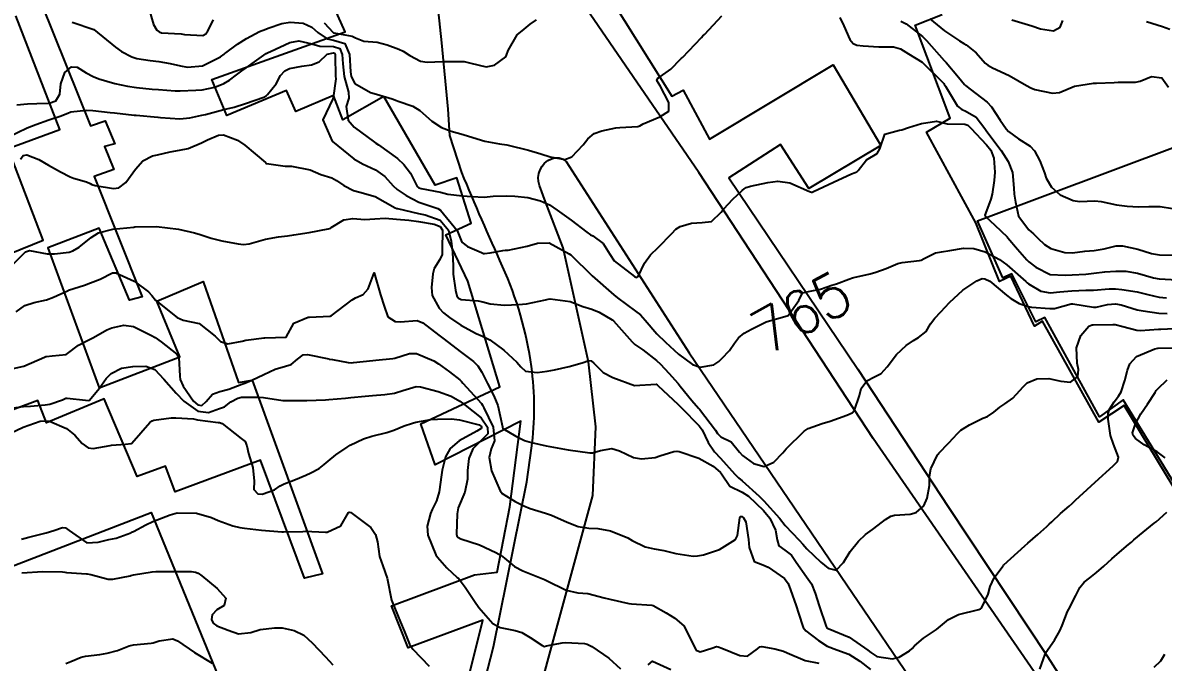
# Model space of a CAD drawing. Header units: metres. Extents: x 318500 to 325275, y 7408834 to 7428799.
# Drawn here: x 321870.8 to 321975.3, y 7422696.3 to 7422754.9 of the extents above; entities that cross this region are included whole.
import ezdxf
from ezdxf.enums import TextEntityAlignment as Align

# ---------------------------------------------------------------- set-up
doc = ezdxf.new("R2010")
doc.units = ezdxf.units.M
doc.header["$MEASUREMENT"] = 0
for name, color, linetype in [('Cotas', 45, 'Continuous'), ('Curvas de Nivel 1m', 11, 'Continuous'), ('Curvas de Nivel 5m', 15, 'Continuous'), ('Divisas', 45, 'Continuous'), ('Edificações', 30, 'Continuous'), ('Vias Primárias', 230, 'Continuous')]:
    doc.layers.add(name, color=color, linetype=linetype)
doc.styles.add('Style-STANDARD', font='STANDARD.shx')

msp = doc.modelspace()

# ---------------------------------------------------------------- linework, layer by layer
at = {"layer": 'Curvas de Nivel 1m', "flags": 128}
for points, elevation in [([(321882.32, 7422756.24), (321882.74, 7422754.77), (321883.05, 7422754.23), (321883.27, 7422754.08), (321883.48, 7422754.01), (321885.27, 7422753.91), (321885.6, 7422753.86), (321887.26, 7422753.75), (321887.53, 7422753.91), (321887.72, 7422754.17), (321888.25, 7422755.2)], 762), ([(321875.28, 7422754.98), (321877.27, 7422754.31), (321879.25, 7422752.67), (321879.8, 7422752.28), (321880.76, 7422751.79), (321881.23, 7422751.65), (321882.44, 7422751.45), (321883.23, 7422751.36), (321884.27, 7422751.18), (321885.23, 7422750.96), (321885.86, 7422750.84), (321887.23, 7422750.97), (321888.89, 7422751.81), (321889.24, 7422752.05), (321889.3, 7422752.09), (321889.38, 7422752.15), (321890.45, 7422752.95), (321891.26, 7422753.48), (321892.48, 7422754.11), (321893.04, 7422754.34), (321893.27, 7422754.42), (321894.52, 7422754.84), (321895.28, 7422754.99), (321896.46, 7422754.88), (321897.28, 7422754.51), (321897.83, 7422754.04), (321898.67, 7422753.44), (321899.26, 7422753.34), (321900.28, 7422753.02), (321900.72, 7422752), (321900.8, 7422750.42), (321900.87, 7422750), (321901.21, 7422749.36), (321902.66, 7422748.51), (321903.2, 7422748.36), (321904.64, 7422747.95), (321905.04, 7422747.79), (321905.19, 7422747.73), (321906.54, 7422747.27), (321907.18, 7422746.86), (321908.26, 7422745.9), (321909.16, 7422745.31), (321910.04, 7422744.99), (321911.15, 7422744.68), (321912.83, 7422744.15), (321913.14, 7422744.07), (321914.49, 7422743.82), (321915.14, 7422743.71), (321915.26, 7422743.68), (321917.13, 7422743.22), (321918.28, 7422742.91), (321919.12, 7422742.61), (321920.48, 7422742.37), (321921.12, 7422742.61), (321922.16, 7422743.71), (321922.57, 7422744.28), (321923.16, 7422744.76), (321923.85, 7422745), (321925.16, 7422745.27), (321925.52, 7422745.31), (321927.17, 7422745.41), (321927.36, 7422745.46), (321927.66, 7422745.64), (321929.18, 7422746.28), (321930, 7422746.8), (321930, 7422747.61), (321929.21, 7422749.15), (321928.91, 7422749.62), (321929, 7422749.84), (321929.23, 7422749.98), (321930.2, 7422750.65), (321931.12, 7422751.6), (321931.18, 7422751.67), (321931.25, 7422751.74), (321933, 7422753.57), (321933.13, 7422753.71), (321933.27, 7422753.86), (321934.11, 7422754.73), (321934.86, 7422755.55)], 763), ([(321898.39, 7422754.92), (321899.21, 7422754.02), (321899.25, 7422754), (321899.27, 7422753.99), (321900.95, 7422753.68), (321901.27, 7422753.54), (321902.03, 7422753.22), (321903.26, 7422753.13), (321904.19, 7422752.89), (321905.26, 7422752.51), (321905.65, 7422752.33), (321906.25, 7422751.93), (321907.24, 7422751.4), (321907.85, 7422751.3), (321909.24, 7422751.36), (321909.76, 7422751.37), (321911.24, 7422751.36), (321911.86, 7422751.23), (321913.24, 7422750.88), (321914.02, 7422751.04), (321915.05, 7422751.81), (321915.13, 7422751.94), (321915.26, 7422752.37), (321916.09, 7422753.8), (321916.73, 7422754.33), (321917.28, 7422754.78), (321917.86, 7422755.2)], 762), ([(321945.7, 7422755.4), (321946.05, 7422754.64), (321946.62, 7422753.39), (321946.9, 7422753.02), (321947.26, 7422752.87), (321947.84, 7422752.8), (321949.26, 7422752.71), (321950.62, 7422752.7), (321951.26, 7422752.54), (321952, 7422752.07), (321953.25, 7422751.3), (321955.22, 7422749.34), (321955.27, 7422749.28), (321955.39, 7422749.11), (321956.48, 7422747.26), (321956.89, 7422746.95), (321957.19, 7422746.85), (321958.21, 7422746.27), (321958.98, 7422745.22), (321959.17, 7422744.95), (321960.5, 7422743.21), (321961.12, 7422742.19), (321961.54, 7422741.19), (321961.66, 7422739.75), (321961.69, 7422739.19), (321961.8, 7422738.47), (321962.08, 7422737.18), (321963.04, 7422735.93), (321963.44, 7422735.57), (321963.85, 7422735.16), (321964.47, 7422734.59), (321965.03, 7422734.22), (321966.32, 7422733.83), (321967.02, 7422733.82), (321968.15, 7422733.97), (321969.02, 7422734.04), (321969.92, 7422734.18), (321971.03, 7422734.45), (321971.62, 7422734.46), (321973.03, 7422734.14), (321974.28, 7422733.76), (321975.02, 7422733.62), (321976.42, 7422733.59)], 763), ([(321951.3, 7422755.08), (321951.79, 7422754.83), (321953.28, 7422753.65), (321953.65, 7422753.3), (321955.25, 7422751.46), (321955.34, 7422751.37), (321955.44, 7422751.28), (321956.56, 7422749.93), (321957.14, 7422749.25), (321957.22, 7422749.17), (321957.63, 7422748.82), (321959.2, 7422747.64), (321959.59, 7422747.22), (321960.4, 7422745.98), (321960.94, 7422745.2), (321961.17, 7422744.95), (321962.08, 7422744.27), (321963.15, 7422743.6), (321963.55, 7422743.16), (321964.03, 7422742.26), (321964.45, 7422741.15), (321964.62, 7422740.66), (321965.1, 7422739.85), (321965.91, 7422739.13), (321967.08, 7422738.61), (321967.66, 7422738.53), (321969.08, 7422738.58), (321969.65, 7422738.52), (321971.08, 7422738.23), (321972.03, 7422738.09), (321973.08, 7422738.04), (321974.03, 7422738.07), (321975.08, 7422738.05), (321976.2, 7422737.87)], 762), ([(321953.94, 7422755.29), (321955.28, 7422754.18), (321956.67, 7422753.26), (321957.05, 7422753.03), (321957.27, 7422752.89), (321958.19, 7422752.17), (321959.03, 7422751.22), (321959.25, 7422751.02), (321959.68, 7422750.78), (321961.23, 7422750.07), (321962.8, 7422749.18), (321963.22, 7422748.94), (321963.58, 7422748.8), (321965.21, 7422748.46), (321965.83, 7422748.52), (321967.22, 7422749.12), (321968.95, 7422749.37), (321969.22, 7422749.38), (321970.84, 7422749.45), (321971.23, 7422749.47), (321972.8, 7422749.47), (321973.23, 7422749.55), (321974.27, 7422749.99), (321975.23, 7422749.86), (321975.84, 7422749)], 761), ([(321870.2, 7422747.38), (321871.18, 7422747.47), (321872.04, 7422747.52), (321873.18, 7422747.56), (321873.79, 7422747.76), (321874.14, 7422748.36), (321874.25, 7422749.31), (321874.61, 7422750.35), (321875.23, 7422750.89), (321875.73, 7422750.84), (321876.56, 7422750.32), (321877.22, 7422749.98), (321877.73, 7422749.79), (321879.21, 7422749.36), (321880.37, 7422749.1), (321881.2, 7422748.97), (321882.61, 7422748.83), (321883.2, 7422748.79), (321884.72, 7422748.69), (321885.2, 7422748.68), (321886.64, 7422748.75), (321887.2, 7422748.78), (321888.37, 7422749), (321889.21, 7422749.36), (321889.7, 7422749.66), (321890.35, 7422750.14), (321890.84, 7422750.51), (321891.23, 7422750.78), (321892.01, 7422751.34), (321893.08, 7422752.1), (321893.25, 7422752.2), (321893.46, 7422752.3), (321895.26, 7422753.1), (321896.08, 7422753.25), (321897.26, 7422753), (321898.01, 7422752.79), (321899.26, 7422752.73), (321899.82, 7422752.57), (321900.06, 7422752.01), (321900.1, 7422751.15), (321900.24, 7422750), (321900.63, 7422748.56), (321900.66, 7422748), (321900.43, 7422747.25), (321900.59, 7422746), (321901.16, 7422745.33), (321903.02, 7422743.97), (321903.14, 7422743.89), (321903.37, 7422743.73), (321905.12, 7422742.46), (321905.71, 7422741.93), (321906.31, 7422741.12), (321906.93, 7422739.91), (321907.09, 7422739.77), (321907.28, 7422739.72), (321909.08, 7422739.38), (321909.75, 7422739.21), (321911.08, 7422739.03), (321911.95, 7422738.97), (321913.08, 7422738.93), (321913.9, 7422739), (321915.08, 7422739.04), (321915.87, 7422739.01), (321917.08, 7422738.88), (321918.25, 7422738.58), (321919.07, 7422738.21), (321919.78, 7422737.74), (321921.05, 7422736.8), (321922.5, 7422735.71), (321922.81, 7422735.48), (321923.03, 7422735.36), (321923.99, 7422734.66), (321924.59, 7422733.68), (321925, 7422733.09), (321926.86, 7422731.65), (321926.98, 7422731.58), (321927.07, 7422731.56), (321927.19, 7422731.65), (321927.78, 7422732.86), (321928.32, 7422733.63), (321929.02, 7422734.3), (321930.28, 7422735.6), (321930.64, 7422735.99), (321931.04, 7422736.24), (321932.08, 7422736.55), (321933.05, 7422736.6), (321933.92, 7422736.69), (321934.8, 7422737.54), (321934.92, 7422737.69), (321935.06, 7422737.84), (321935.88, 7422738.73), (321936.74, 7422739.52), (321936.92, 7422739.7), (321937.09, 7422739.81), (321937.51, 7422739.93), (321939.1, 7422740.28), (321940.02, 7422740.4), (321941.1, 7422740.25), (321942.9, 7422739.44), (321943.09, 7422739.38), (321943.15, 7422739.38), (321943.29, 7422739.44), (321945.1, 7422740.31), (321946.77, 7422741.05), (321947.11, 7422741.18), (321947.24, 7422741.25), (321947.36, 7422741.38), (321948.15, 7422742.34), (321949.13, 7422742.94), (321949.35, 7422743.36), (321949.82, 7422744.69), (321951.17, 7422745.07), (321951.38, 7422745.11), (321952, 7422745.32), (321953.17, 7422745.67), (321954.56, 7422745.9), (321955.17, 7422745.73), (321955.55, 7422745.65), (321957.17, 7422745.63), (321957.44, 7422745.52), (321957.71, 7422745.24), (321959.15, 7422743.73), (321959.54, 7422743.22), (321959.83, 7422742.51), (321959.92, 7422741.21), (321959.85, 7422740.46), (321959.66, 7422739.21), (321959.55, 7422738.75), (321959.06, 7422737.41), (321959, 7422737.28), (321959.01, 7422737.22), (321959.06, 7422737.16), (321959.91, 7422736.35), (321961.03, 7422735.27), (321961.1, 7422735.2), (321962, 7422734.16), (321962.83, 7422733.17), (321963.01, 7422733), (321963.66, 7422732.5), (321964.99, 7422731.84), (321966.36, 7422731.76), (321966.99, 7422731.79), (321968.24, 7422731.85), (321968.99, 7422731.94), (321970, 7422732.07), (321971, 7422732.13), (321971.93, 7422732.12), (321972.99, 7422731.96), (321974.47, 7422731.53), (321974.99, 7422731.42), (321976.63, 7422731.34)], 764), ([(321870.54, 7422742.4), (321870.78, 7422742.73), (321871.12, 7422742.82), (321872.23, 7422742.38), (321873.1, 7422741.85), (321874.22, 7422741.23), (321875.09, 7422740.8), (321875.42, 7422740.67), (321876.6, 7422740.32), (321876.94, 7422740.16), (321877.09, 7422740.09), (321877.39, 7422740), (321879.08, 7422739.71), (321879.58, 7422739.78), (321880.22, 7422740.27), (321881.1, 7422741.49), (321881.78, 7422742.25), (321882.65, 7422742.7), (321883.12, 7422742.82), (321884.28, 7422743.07), (321885.13, 7422743.22), (321885.92, 7422743.4), (321887.14, 7422743.91), (321887.69, 7422744.17), (321888.71, 7422744.6), (321889.15, 7422744.63), (321890.46, 7422744.14), (321891.13, 7422743.7), (321893.01, 7422742.1), (321893.06, 7422742.05), (321893.11, 7422742.02), (321894.82, 7422741.78), (321895.11, 7422741.77), (321895.41, 7422741.77), (321897.1, 7422741.44), (321898.08, 7422741.01), (321899.1, 7422740.68), (321899.54, 7422740.46), (321900.2, 7422740), (321901.08, 7422739.54), (321901.67, 7422739.39), (321903.07, 7422738.97), (321904.91, 7422737.94), (321905.06, 7422737.88), (321905.13, 7422737.87), (321907.05, 7422737.41), (321907.65, 7422737.3), (321909.04, 7422736.8), (321909.8, 7422735.88), (321910.04, 7422734.89), (321910.16, 7422733.87), (321910.23, 7422732.63), (321910.22, 7422731.87), (321910.43, 7422730.39), (321910.56, 7422729.87), (321910.73, 7422729.65), (321910.95, 7422729.54), (321912.51, 7422729.4), (321912.94, 7422729.32), (321913.63, 7422729.14), (321914.94, 7422729.01), (321916.22, 7422729.06), (321916.94, 7422729.14), (321918.7, 7422729.51), (321918.95, 7422729.56), (321919.11, 7422729.59), (321920.95, 7422729.34), (321922.11, 7422728.88), (321922.94, 7422728.64), (321923.62, 7422728.37), (321924.82, 7422727.67), (321924.93, 7422727.58), (321926.63, 7422725.65), (321926.9, 7422725.41), (321927.63, 7422724.9), (321928.87, 7422723.95), (321929.24, 7422723.61), (321930.02, 7422722.77), (321930.85, 7422721.83), (321931.05, 7422721.59), (321932.13, 7422720.28), (321932.73, 7422719.57), (321932.82, 7422719.46), (321934.28, 7422717.55), (321934.48, 7422717.24), (321934.78, 7422716.94), (321935.71, 7422716.46), (321936.5, 7422715.51), (321936.77, 7422715.21), (321937.76, 7422714.49), (321938.75, 7422714.21), (321939.63, 7422714.6), (321940.47, 7422715.46), (321940.77, 7422715.82), (321942.43, 7422717.44), (321942.8, 7422717.69), (321944.06, 7422718.17), (321944.81, 7422718.38), (321946.33, 7422718.91), (321946.82, 7422719.14), (321947.04, 7422719.38), (321947.48, 7422720.73), (321947.66, 7422721.37), (321948.17, 7422722.06), (321948.87, 7422722.45), (321949.47, 7422722.75), (321950.02, 7422723.34), (321950.89, 7422724.48), (321951.78, 7422725.32), (321952.44, 7422725.77), (321952.91, 7422726.04), (321953.62, 7422726.59), (321954.02, 7422727.29), (321954.4, 7422727.82), (321954.94, 7422728.39), (321955.74, 7422729.27), (321956.97, 7422730.39), (321958.26, 7422731.23), (321958.76, 7422731.45), (321958.98, 7422731.44), (321959.44, 7422731.22), (321960.97, 7422729.94), (321961.38, 7422729.61), (321962.14, 7422729.18), (321962.96, 7422728.89), (321963.28, 7422728.84), (321964.95, 7422728.7), (321965.37, 7422728.72), (321966.9, 7422729.12), (321966.95, 7422729.13), (321967.05, 7422729.12), (321968.96, 7422728.83), (321969.21, 7422728.83), (321970.24, 7422729.07), (321970.96, 7422729.14), (321971.48, 7422729.05), (321972.95, 7422728.59), (321973.51, 7422728.48), (321974.95, 7422728.28), (321975.71, 7422728.24)], 766), ([(321869.5, 7422732.41), (321871, 7422733.91), (321871.37, 7422734.02), (321873, 7422733.71), (321873.65, 7422733.71), (321875, 7422733.87), (321875.35, 7422733.99), (321875.93, 7422734.33), (321877.02, 7422735.22), (321877.69, 7422735.64), (321879.03, 7422735.99), (321880.95, 7422736.18), (321881.03, 7422736.19), (321883.03, 7422736.23), (321885.03, 7422735.99), (321886.49, 7422735.66), (321887.02, 7422735.5), (321888.03, 7422735.17), (321889.02, 7422734.92), (321890.51, 7422734.64), (321891.01, 7422734.57), (321891.53, 7422734.64), (321893.02, 7422735.07), (321894.21, 7422735.27), (321895.02, 7422735.38), (321895.61, 7422735.47), (321897.03, 7422735.68), (321898.76, 7422736.02), (321898.97, 7422736.09), (321899.03, 7422736.13), (321900.21, 7422736.84), (321901.04, 7422736.95), (321902.14, 7422736.88), (321903.04, 7422736.94), (321904, 7422737), (321905.04, 7422736.91), (321906.17, 7422736.8), (321907.04, 7422736.68), (321908.49, 7422736.44), (321909.04, 7422736.24), (321909.26, 7422735.89), (321909.23, 7422734.1), (321909.23, 7422733.89), (321909.23, 7422733.67), (321909, 7422733.19), (321908.5, 7422732.38), (321908.37, 7422731.9), (321908.23, 7422730.63), (321908.3, 7422729.9), (321908.94, 7422728.74), (321909.35, 7422728.3), (321909.89, 7422727.88), (321910.92, 7422727.17), (321912.33, 7422726.42), (321912.91, 7422726.17), (321913.58, 7422725.82), (321914.89, 7422724.89), (321916.08, 7422723.79), (321916.43, 7422723.35), (321916.86, 7422722.97), (321917.94, 7422722.84), (321918.86, 7422722.96), (321919.52, 7422723.09), (321920.87, 7422723.38), (321922.06, 7422723.71), (321922.66, 7422723.92), (321922.87, 7422723.91), (321923.12, 7422723.7), (321924, 7422722.82), (321924.86, 7422722.37), (321926.85, 7422721.65), (321928.85, 7422721.75), (321928.94, 7422721.7), (321929.03, 7422721.62), (321930.82, 7422719.92), (321931.16, 7422719.59), (321932.8, 7422717.93), (321933.05, 7422717.57), (321933.62, 7422716.4), (321934.21, 7422715.55), (321934.76, 7422714.97), (321936.06, 7422713.52), (321936.4, 7422713.18), (321936.73, 7422712.9), (321938.28, 7422711.49), (321938.71, 7422711.06), (321940.15, 7422709.47), (321940.68, 7422708.8), (321941.96, 7422707.44), (321942.3, 7422707.08), (321942.65, 7422706.67), (321943.95, 7422705.42), (321944.63, 7422704.88), (321945.34, 7422704.69), (321946.04, 7422705.39), (321946.65, 7422706.42), (321947.41, 7422707.37), (321948.06, 7422707.97), (321948.68, 7422708.43), (321949.2, 7422708.83), (321949.89, 7422709.34), (321950.37, 7422709.65), (321950.7, 7422709.76), (321952.15, 7422709.85), (321952.7, 7422710), (321953.39, 7422710.61), (321953.71, 7422711.29), (321953.9, 7422712.46), (321953.92, 7422713.29), (321954.03, 7422714.01), (321954.64, 7422715.28), (321954.7, 7422715.35), (321954.77, 7422715.42), (321955.68, 7422716.37), (321956.47, 7422717.25), (321956.8, 7422717.54), (321957.59, 7422718.02), (321958.81, 7422718.63), (321959.22, 7422718.81), (321959.8, 7422719.21), (321960.37, 7422719.66), (321960.83, 7422719.95), (321961.56, 7422720.47), (321962.2, 7422721.18), (321962.5, 7422721.53), (321962.86, 7422721.88), (321963.76, 7422722.26), (321964.87, 7422722.28), (321965.95, 7422722.04), (321966.86, 7422721.95), (321967.52, 7422722.46), (321967.57, 7422723.11), (321967.47, 7422723.69), (321967.4, 7422725.11), (321967.8, 7422726.23), (321968.53, 7422727.1), (321968.82, 7422727.2), (321968.93, 7422727.21), (321970.74, 7422727.25), (321970.93, 7422727.24), (321971.64, 7422727.05), (321972.93, 7422726.71), (321973.27, 7422726.69), (321974.93, 7422726.8), (321975.13, 7422726.81), (321976.93, 7422726.91)], 767), ([(321870.15, 7422728.4), (321870.94, 7422728.99), (321871.81, 7422729.25), (321872.94, 7422729.5), (321873.56, 7422729.74), (321874.85, 7422730.34), (321874.92, 7422730.37), (321874.95, 7422730.38), (321876.41, 7422730.86), (321876.96, 7422731.05), (321877.86, 7422731.41), (321878.98, 7422731.97), (321879.28, 7422731.98), (321880.96, 7422731.2), (321882.3, 7422730.24), (321882.6, 7422729.89), (321882.94, 7422729.47), (321884.5, 7422728.21), (321884.93, 7422727.89), (321885.47, 7422727.65), (321886.92, 7422727.34), (321888.4, 7422726.16), (321888.89, 7422725.69), (321889.56, 7422725.47), (321890.89, 7422725.72), (321891.21, 7422725.81), (321892.9, 7422726.03), (321892.96, 7422726.03), (321894.9, 7422726.07), (321895.62, 7422727.36), (321896.93, 7422727.9), (321897.06, 7422727.91), (321898.93, 7422727.99), (321898.96, 7422727.99), (321899.03, 7422728.02), (321900.95, 7422729.51), (321901.26, 7422729.67), (321901.96, 7422729.98), (321902.42, 7422730.51), (321902.98, 7422731.97), (321903.57, 7422729.96), (321903.9, 7422728.91), (321904.25, 7422727.95), (321904.92, 7422727.52), (321905.37, 7422727.49), (321906.93, 7422727.6), (321907.45, 7422727.38), (321908.91, 7422726.26), (321909.41, 7422725.88), (321910.88, 7422724.77), (321912.1, 7422723.84), (321912.48, 7422723.45), (321912.86, 7422722.87), (321913.39, 7422721.82), (321913.95, 7422720.7), (321914.31, 7422719.82), (321914.75, 7422717.85), (321914.76, 7422717.81), (321914.79, 7422717.71), (321915.97, 7422716.98), (321916.78, 7422716.61), (321917.41, 7422716.41), (321918.77, 7422716.1), (321920.77, 7422715.73), (321922.77, 7422715.46), (321923, 7422715.47), (321923.73, 7422715.69), (321924.77, 7422715.85), (321925.49, 7422715.66), (321926.76, 7422715.04), (321927.49, 7422714.9), (321928.76, 7422715.05), (321929.19, 7422715.18), (321930.46, 7422715.59), (321930.77, 7422715.63), (321930.97, 7422715.59), (321932.76, 7422714.96), (321934.06, 7422714.24), (321934.74, 7422713.67), (321934.84, 7422713.54), (321935.6, 7422712.4), (321936.72, 7422711.86), (321937.3, 7422711.5), (321938.7, 7422710.17), (321939.28, 7422709.48), (321939.78, 7422708.37), (321939.93, 7422707.47), (321940.11, 7422706.92), (321940.65, 7422706.52), (321941.25, 7422706.06), (321941.69, 7422705.44), (321942.62, 7422704.1), (321943.08, 7422703.43), (321943.44, 7422702.58), (321943.79, 7422701.42), (321944.45, 7422699.52), (321944.51, 7422699.41), (321944.56, 7422699.37), (321944.63, 7422699.34), (321946.55, 7422698.54), (321948.25, 7422697.35), (321948.53, 7422697.13), (321949.09, 7422696.77), (321950.52, 7422696.57), (321951.14, 7422696.71), (321952.09, 7422697.31), (321952.31, 7422697.52), (321952.54, 7422697.75), (321953.37, 7422698.47), (321954.56, 7422699.27), (321955.66, 7422700.17), (321956.57, 7422700.63), (321958.45, 7422701.09), (321958.58, 7422701.14), (321958.69, 7422701.22), (321959.31, 7422702.49), (321959.47, 7422703.21), (321959.84, 7422703.99), (321960.64, 7422705.08), (321960.69, 7422705.14), (321960.74, 7422705.19), (321962.66, 7422706.93), (321962.93, 7422707.17), (321963.86, 7422707.97), (321964.68, 7422708.71), (321964.9, 7422708.92), (321965.13, 7422709.14), (321965.92, 7422709.91), (321966.71, 7422710.58), (321967, 7422710.83), (321967.3, 7422711.11), (321968.73, 7422712.45), (321969.44, 7422713.08), (321970.13, 7422713.69), (321970.76, 7422714.26), (321971.16, 7422714.66), (321971.25, 7422715.06), (321970.79, 7422716.26), (321970.53, 7422717.06), (321970.29, 7422718.54), (321970.3, 7422719.07), (321970.41, 7422719.48), (321970.84, 7422720.14), (321971.25, 7422720.65), (321971.48, 7422721.05), (321971.82, 7422722.09), (321972.07, 7422723.05), (321972.3, 7422723.64), (321972.89, 7422724.29), (321974.58, 7422725.01), (321974.85, 7422725.06), (321974.9, 7422725.06), (321976.78, 7422725.1)], 768), ([(321869.6, 7422723.15), (321870.86, 7422723.41), (321872.75, 7422724.24), (321872.87, 7422724.29), (321872.93, 7422724.3), (321873.44, 7422724.35), (321874.72, 7422724.5), (321874.87, 7422724.57), (321875.86, 7422725.35), (321876.89, 7422725.87), (321877.19, 7422726.01), (321877.68, 7422726.3), (321878.46, 7422726.74), (321878.91, 7422726.92), (321880.02, 7422727.17), (321880.91, 7422727.04), (321882.57, 7422726.23), (321882.9, 7422726.05), (321883.46, 7422725.66), (321884.87, 7422724.52), (321885.06, 7422724.21), (321885.16, 7422722.51), (321885.19, 7422722.2), (321885.46, 7422721.58), (321886.4, 7422720.19), (321886.82, 7422719.86), (321887.17, 7422719.82), (321887.58, 7422720.17), (321888.15, 7422720.84), (321888.83, 7422721.08), (321889.66, 7422721.32), (321890.84, 7422721.76), (321891.12, 7422721.85), (321891.77, 7422722.12), (321892.86, 7422722.64), (321893.91, 7422723.14), (321894.86, 7422723.43), (321895.37, 7422723.56), (321895.94, 7422724.06), (321896.47, 7422724.46), (321896.88, 7422724.5), (321898.81, 7422724.08), (321898.87, 7422724.06), (321899.15, 7422724.02), (321900.61, 7422723.74), (321900.87, 7422723.73), (321901.1, 7422723.76), (321902.87, 7422723.94), (321903.15, 7422723.97), (321904.69, 7422724.12), (321904.87, 7422724.16), (321906.22, 7422724.58), (321906.88, 7422724.57), (321908.44, 7422723.89), (321908.87, 7422723.63), (321909.89, 7422722.9), (321910.85, 7422722.15), (321911, 7422722.01), (321911.13, 7422721.86), (321912.82, 7422719.99), (321912.92, 7422719.83), (321913.04, 7422719.6), (321913.91, 7422717.82), (321914.01, 7422716.58), (321913.72, 7422715.82), (321913.54, 7422715.04), (321913.73, 7422713.82), (321914.54, 7422711.98), (321914.65, 7422711.81), (321914.71, 7422711.74), (321915.92, 7422711.01), (321916.7, 7422710.59), (321917.29, 7422710.36), (321918.69, 7422709.94), (321919.26, 7422709.74), (321920.68, 7422709.11), (321921.68, 7422708.72), (321922.67, 7422708.54), (321923.49, 7422708.51), (321924.67, 7422708.32), (321926.25, 7422707.65), (321926.66, 7422707.43), (321927.85, 7422706.83), (321928.65, 7422706.65), (321929.56, 7422706.51), (321930.65, 7422706.23), (321932.23, 7422705.99), (321932.64, 7422706.01), (321933.19, 7422706.1), (321934.65, 7422706.58), (321936.12, 7422707.52), (321936.31, 7422707.87), (321936.51, 7422709.51), (321936.59, 7422709.61), (321936.69, 7422709.62), (321936.86, 7422709.51), (321937.06, 7422709.13), (321937.31, 7422707.5), (321937.38, 7422706.77), (321937.83, 7422705.5), (321938.64, 7422705.2), (321939.13, 7422704.98), (321940.62, 7422703.93), (321940.94, 7422703.46), (321941.16, 7422702.89), (321941.68, 7422701.44), (321941.89, 7422700.76), (321942.33, 7422699.43), (321942.56, 7422699.14), (321943.72, 7422698.24), (321944.53, 7422697.73), (321945.43, 7422697.4), (321946.52, 7422696.99), (321947.53, 7422696.34), (321948.5, 7422695.58)], 769), ([(321975.54, 7422715), (321974.78, 7422715.55), (321973.6, 7422716.21), (321972.8, 7422716.78), (321972.59, 7422717.04), (321972.53, 7422717.31), (321972.81, 7422718.13), (321973.31, 7422719.03), (321973.92, 7422719.94), (321974.6, 7422721.01), (321974.69, 7422721.17), (321974.86, 7422721.35), (321975.72, 7422722.15)], 769), ([(321869.69, 7422717.31), (321870.78, 7422717.83), (321872.34, 7422718.37), (321872.75, 7422718.4), (321872.79, 7422718.4), (321873.21, 7422718.36), (321874.78, 7422717.7), (321875.52, 7422717.07), (321876.19, 7422716.32), (321876.76, 7422715.91), (321877.21, 7422715.85), (321878.77, 7422716.15), (321878.88, 7422716.17), (321880.19, 7422716.27), (321880.7, 7422716.33), (321880.77, 7422716.35), (321882.41, 7422718.24), (321882.62, 7422718.4), (321882.79, 7422718.47), (321884.35, 7422718.66), (321884.8, 7422718.69), (321886.4, 7422718.58), (321886.79, 7422718.5), (321888.68, 7422718.26), (321888.79, 7422718.26), (321889.04, 7422718.15), (321890.78, 7422716.78), (321891.14, 7422716.49), (321891.31, 7422716.12), (321891.47, 7422715.41), (321891.86, 7422714.11), (321891.98, 7422712.86), (321891.95, 7422712.11), (321892.31, 7422711.71), (321892.71, 7422711.67), (321893.85, 7422712.08), (321894.36, 7422712.43), (321894.72, 7422712.62), (321895.77, 7422713.02), (321896.73, 7422713.43), (321897.16, 7422713.62), (321897.93, 7422714.03), (321898.39, 7422714.39), (321898.75, 7422714.71), (321899.48, 7422715.29), (321900.5, 7422715.99), (321900.77, 7422716.16), (321902.01, 7422716.75), (321902.78, 7422716.98), (321904.15, 7422717.32), (321904.79, 7422717.55), (321905.72, 7422717.93), (321906.51, 7422718.2), (321906.8, 7422718.28), (321908.19, 7422718.51), (321908.8, 7422718.55), (321910.09, 7422718.58), (321910.8, 7422718.49), (321912.61, 7422718.02), (321912.79, 7422717.9), (321912.84, 7422717.83), (321912.84, 7422717.77), (321912.79, 7422717.71), (321912.41, 7422717.46), (321910.78, 7422716.58), (321909.95, 7422715.87), (321909.53, 7422715.11), (321909.23, 7422713.88), (321909.17, 7422713.45), (321908.94, 7422711.89), (321908.7, 7422711.07), (321908.31, 7422710.27), (321908.16, 7422709.9), (321907.83, 7422708.74), (321907.89, 7422707.9), (321908.63, 7422706.12), (321908.78, 7422705.89), (321909.65, 7422704.91), (321910.61, 7422704.03), (321910.71, 7422703.95), (321910.79, 7422703.86), (321911.32, 7422703.13), (321912.17, 7422701.84), (321912.57, 7422701.27), (321913.87, 7422699.82), (321914.55, 7422699.44), (321915.92, 7422699.17), (321916.54, 7422698.98), (321917.29, 7422698.52), (321918.45, 7422697.75), (321918.53, 7422697.71), (321918.57, 7422697.7), (321918.78, 7422697.75), (321920.23, 7422698.04), (321920.53, 7422698.05), (321922.27, 7422697.97), (321922.53, 7422697.9), (321922.94, 7422697.69), (321924.51, 7422696.64), (321925.59, 7422695.66)], 771), ([(321870.65, 7422707.53), (321871.31, 7422707.72), (321872.66, 7422708.06), (321872.9, 7422708.12), (321873.59, 7422708.35), (321874.39, 7422708.62), (321874.66, 7422708.59), (321875.01, 7422708.33), (321876.64, 7422707.2), (321877.67, 7422707.27), (321878.65, 7422707.51), (321879.31, 7422707.62), (321880.66, 7422708.12), (321880.74, 7422708.17), (321880.91, 7422708.26), (321882.05, 7422708.86), (321882.67, 7422709.15), (321884.26, 7422709.78), (321884.69, 7422709.91), (321884.93, 7422709.95), (321886.69, 7422709.93), (321888.06, 7422709.54), (321888.68, 7422709.27), (321890.03, 7422708.78), (321890.67, 7422708.61), (321891.08, 7422708.54), (321892.66, 7422708.37), (321894.51, 7422708.23), (321894.66, 7422708.22), (321896.45, 7422708.26), (321896.66, 7422708.27), (321898.51, 7422708.17), (321898.66, 7422708.18), (321899.92, 7422708.76), (321900.64, 7422709.99), (321900.69, 7422710.01), (321900.85, 7422709.99), (321902.67, 7422708.6), (321903.1, 7422707.96), (321903.3, 7422707.31), (321903.48, 7422705.96), (321903.77, 7422705.1), (321904.16, 7422703.95), (321904.58, 7422701.94), (321905.39, 7422699.93), (321905.74, 7422699.12), (321906.21, 7422697.91), (321906.52, 7422697.44), (321908.03, 7422695.89)], 772), ([(321964.04, 7422695.61), (321964.53, 7422696.99), (321964.57, 7422697.1), (321964.59, 7422697.14), (321965.39, 7422698.28), (321965.88, 7422699.13), (321966.07, 7422699.62), (321966.58, 7422700.91), (321966.69, 7422701.12), (321967.34, 7422702.36), (321967.69, 7422703.1), (321968.1, 7422703.61), (321968.62, 7422704.01), (321969.24, 7422704.47), (321969.91, 7422705.07), (321970.65, 7422705.75), (321971.35, 7422706.36), (321972.16, 7422707.05), (321972.43, 7422707.28), (321972.67, 7422707.48), (321973.52, 7422708.19), (321974.53, 7422709.01), (321974.62, 7422709.08), (321974.69, 7422709.13), (321975.67, 7422710.03)], 769), ([(321870.68, 7422704.46), (321872.61, 7422704.58), (321874.41, 7422704.54), (321874.61, 7422704.51), (321874.76, 7422704.49), (321876.61, 7422704.37), (321876.67, 7422704.37), (321877.01, 7422704.3), (321878.6, 7422703.88), (321879, 7422703.88), (321880.61, 7422704.19), (321880.66, 7422704.2), (321880.91, 7422704.26), (321882.61, 7422704.55), (321882.97, 7422704.58), (321884.61, 7422704.57), (321886.23, 7422704.57), (321886.61, 7422704.53), (321886.85, 7422704.41), (321887.17, 7422704.17), (321888.59, 7422703.03), (321889.37, 7422702.14), (321889.24, 7422701.47), (321888.56, 7422701.05), (321888.11, 7422700.6), (321888.06, 7422700.16), (321888.22, 7422699.83), (321888.54, 7422699.6), (321889.59, 7422699.19), (321890.54, 7422698.87), (321891.66, 7422698.98), (321892.54, 7422699.24), (321893.87, 7422699.41), (321894.54, 7422699.4), (321895.66, 7422699.17), (321896.54, 7422698.73), (321897.31, 7422698.03), (321898.51, 7422696.75), (321899.2, 7422696.01)], 773), ([(321874.7, 7422696.13), (321875.16, 7422696.33), (321876.1, 7422696.72), (321876.51, 7422696.82), (321877.83, 7422696.97), (321878.51, 7422697.09), (321879.44, 7422697.34), (321880.52, 7422697.76), (321880.92, 7422697.86), (321882.53, 7422698), (321882.72, 7422698.04), (321883.27, 7422698.22), (321884.53, 7422698.39), (321884.96, 7422698.2), (321886.51, 7422697.13), (321888.14, 7422696.16)], 774), ([(321928.11, 7422696.02), (321928.51, 7422696.35), (321930.2, 7422695.59)], 771)]:
    msp.add_lwpolyline(points, dxfattribs=dict(at, elevation=elevation))
at = {"layer": 'Curvas de Nivel 5m', "flags": 128}
for points, elevation in [([(321961.47, 7422755.2), (321963.29, 7422754.63), (321964.08, 7422754.37), (321965.29, 7422754.17), (321965.89, 7422754.53), (321966.15, 7422755.13)], 760), ([(321973.83, 7422755.03), (321975.29, 7422754.59), (321975.96, 7422754.33)], 760), ([(321869.4, 7422744.42), (321871.15, 7422745.27), (321871.94, 7422745.6), (321873.16, 7422746.03), (321874.18, 7422746.35), (321874.88, 7422746.63), (321875.17, 7422746.74), (321876.6, 7422746.89), (321877.17, 7422746.86), (321878.76, 7422746.7), (321879.17, 7422746.65), (321880.97, 7422746.45), (321881.16, 7422746.44), (321883.13, 7422746.26), (321883.16, 7422746.26), (321883.39, 7422746.23), (321885.16, 7422746.1), (321886.08, 7422746.2), (321887.17, 7422746.43), (321887.51, 7422746.51), (321889.18, 7422746.95), (321890.13, 7422747.19), (321891.18, 7422747.51), (321892.86, 7422748.1), (321893.07, 7422748.23), (321893.19, 7422748.34), (321893.99, 7422749.31), (321894.38, 7422750.08), (321894.78, 7422750.52), (321895.23, 7422750.73), (321896.35, 7422750.94), (321897.24, 7422751.06), (321897.94, 7422751.34), (321898.67, 7422752.03), (321899.25, 7422752.15), (321899.36, 7422752.12), (321899.4, 7422752.02), (321899.41, 7422751.86), (321899.45, 7422750.02), (321899.46, 7422749.77), (321899.22, 7422748.02), (321899.19, 7422747.95), (321898.27, 7422746.03), (321899.14, 7422744.05), (321899.17, 7422744.02), (321901.12, 7422742.43), (321901.91, 7422741.98), (321903.1, 7422741.44), (321903.95, 7422740.81), (321904.72, 7422739.95), (321905.09, 7422739.63), (321905.93, 7422739.08), (321907.07, 7422738.47), (321908.82, 7422737.89), (321909.06, 7422737.72), (321910.58, 7422735.87), (321910.73, 7422735.57), (321911.02, 7422734.79), (321911.55, 7422734.39), (321912.83, 7422733.83), (321913.01, 7422733.75), (321913.1, 7422733.74), (321913.63, 7422733.82), (321914.79, 7422734.03), (321915.01, 7422734.05), (321915.27, 7422734.07), (321917.02, 7422734.41), (321917.95, 7422734.7), (321919.02, 7422734.72), (321920.88, 7422733.73), (321921.01, 7422733.63), (321922.98, 7422731.7), (321924.95, 7422729.95), (321925.29, 7422729.67), (321926.94, 7422728.47), (321927.42, 7422728.13), (321927.84, 7422727.64), (321928.91, 7422726.38), (321929.69, 7422725.61), (321930.88, 7422724.53), (321932.17, 7422723.58), (321932.87, 7422723.31), (321934.12, 7422723.55), (321934.58, 7422723.84), (321934.88, 7422724.12), (321935.57, 7422724.85), (321936.04, 7422725.52), (321936.41, 7422726.02), (321936.91, 7422726.43), (321937.6, 7422726.82), (321938.93, 7422727.49), (321940.94, 7422728.06), (321941.92, 7422729.45), (321942.26, 7422730.15), (321942.96, 7422730.3), (321943.91, 7422730.49), (321944.97, 7422730.85), (321945.4, 7422730.98), (321946.53, 7422731.39), (321946.86, 7422731.51), (321946.98, 7422731.55), (321948.47, 7422731.88), (321948.99, 7422732.04), (321949.95, 7422732.39), (321951, 7422732.82), (321951.4, 7422732.93), (321953.01, 7422733.11), (321953.15, 7422733.15), (321953.43, 7422733.3), (321954.48, 7422733.82), (321955.02, 7422733.91), (321955.78, 7422734.03), (321957.02, 7422734.25), (321957.98, 7422734.2), (321959.02, 7422733.91), (321960.33, 7422733.21), (321961, 7422732.71), (321962.75, 7422731.17), (321962.87, 7422731.06), (321962.98, 7422730.98), (321964.13, 7422730.31), (321964.97, 7422730.15), (321965.88, 7422730.23), (321966.97, 7422730.34), (321968.25, 7422730.38), (321968.97, 7422730.38), (321970.4, 7422730.5), (321970.97, 7422730.52), (321971.56, 7422730.46), (321972.97, 7422730.24), (321973.93, 7422729.99), (321974.97, 7422729.74), (321975.65, 7422729.68)], 765), ([(321869.65, 7422719.57), (321870.81, 7422719.71), (321871.45, 7422719.75), (321872.81, 7422719.87), (321873.23, 7422719.94), (321874.41, 7422720.34), (321874.69, 7422720.47), (321874.82, 7422720.49), (321876.52, 7422720.31), (321876.82, 7422720.28), (321876.85, 7422720.28), (321876.87, 7422720.31), (321877.75, 7422721.38), (321878.4, 7422722.29), (321878.85, 7422722.73), (321879.81, 7422723.22), (321880.86, 7422723.4), (321882.05, 7422723.43), (321882.86, 7422723.11), (321883.68, 7422722.22), (321884.83, 7422720.93), (321885.53, 7422720.2), (321886.81, 7422719.29), (321887.8, 7422719.17), (321888.81, 7422719.52), (321889.27, 7422719.69), (321889.85, 7422720.14), (321890.47, 7422720.49), (321890.83, 7422720.56), (321892.36, 7422720.57), (321892.83, 7422720.55), (321894.61, 7422720.28), (321894.82, 7422720.26), (321896.61, 7422720.26), (321896.82, 7422720.26), (321898.51, 7422720.34), (321898.83, 7422720.37), (321900.34, 7422720.49), (321900.83, 7422720.53), (321902.16, 7422720.65), (321902.83, 7422720.71), (321903.97, 7422720.82), (321904.84, 7422720.95), (321905.6, 7422721.17), (321906.84, 7422721.54), (321907.23, 7422721.52), (321908.84, 7422721.08), (321910.05, 7422720.65), (321910.83, 7422720.21), (321911.34, 7422719.85), (321912.8, 7422718.68), (321913.37, 7422717.82), (321913.4, 7422717.21), (321912.78, 7422716.56), (321912.04, 7422715.84), (321911.65, 7422714.95), (321911.54, 7422713.85), (321911.54, 7422713.04), (321911.29, 7422711.85), (321910.7, 7422710.41), (321910.6, 7422709.86), (321910.52, 7422708), (321910.55, 7422707.86), (321910.66, 7422707.72), (321910.93, 7422707.58), (321912.65, 7422707.01), (321914.14, 7422706.32), (321914.63, 7422706.04), (321914.95, 7422705.81), (321915.86, 7422705.03), (321916.62, 7422704.63), (321917.24, 7422704.4), (321918.61, 7422703.84), (321918.79, 7422703.75), (321920.6, 7422702.86), (321921.67, 7422702.63), (321922.59, 7422702.55), (321924.09, 7422702.17), (321924.59, 7422702.04), (321926.33, 7422701.65), (321926.58, 7422701.61), (321928.45, 7422701.5), (321928.58, 7422701.46), (321929.75, 7422700.78), (321930.57, 7422700.3), (321931.38, 7422699.58), (321932.26, 7422697.84), (321932.39, 7422697.57), (321932.53, 7422697.37), (321932.87, 7422697.22), (321933.96, 7422697.55), (321934.39, 7422697.68), (321934.53, 7422697.66), (321934.86, 7422697.54), (321936.52, 7422696.88), (321937.22, 7422696.8), (321938.13, 7422697.49), (321938.36, 7422697.66), (321938.53, 7422697.7), (321939.73, 7422697.47), (321940.53, 7422697.28), (321940.86, 7422697.12), (321942.51, 7422696.41), (321943.75, 7422696.18)], 770), ([(321974.51, 7422695.81), (321975.14, 7422696.38), (321975.5, 7422697)], 770)]:
    msp.add_lwpolyline(points, dxfattribs=dict(at, elevation=elevation))
at = {"layer": 'Divisas'}
msp.add_lwpolyline([(322060.39, 7422590.01), (322043.84, 7422624.67), (322036.79, 7422641.1), (322024.95, 7422662.76), (322028.36, 7422664.46), (322020.69, 7422679.8), (322011.57, 7422700.91), (321989.18, 7422692.65), (321978.94, 7422706.91), (321979.55, 7422707.44), (321971.69, 7422720.32), (321969.51, 7422718.78), (321964.49, 7422727.88), (321963.67, 7422727.47), (321961.48, 7422731.9), (321960.63, 7422731.53), (321958.33, 7422736.74), (321982.89, 7422745.94), (321975.44, 7422771.95)], dxfattribs=at)
at = {"layer": 'Edificações'}
for points in [[(321920.57, 7422763.71), (321930.27, 7422748.19), (321931.32, 7422748.74), (321933.74, 7422744.23), (321945.09, 7422751.07), (321949.44, 7422743.67), (321942.84, 7422739.72), (321940.26, 7422743.75), (321935.51, 7422740.69), (321947.35, 7422723.13), (321955.65, 7422710.48), (321964.75, 7422696.78), (321973.7, 7422682.76), (321988.68, 7422692.67)], [(321862.55, 7422760.98), (321868.38, 7422745.16), (321865.32, 7422743.8), (321869.54, 7422733.73), (321872.64, 7422734.98), (321869.41, 7422743.4), (321874.14, 7422745.14), (321870.12, 7422755.55)], [(321909.27, 7422685.4), (321912.96, 7422700.11), (321906.11, 7422697.57), (321904.58, 7422701.42), (321912.19, 7422704.27), (321914.27, 7422704.5), (321915.43, 7422710.51), (321916.43, 7422718.36), (321908.58, 7422714.36), (321907.27, 7422718.13), (321914.51, 7422721.52), (321911.58, 7422731.22), (321909.57, 7422735.47), (321911.88, 7422736.55), (321910.57, 7422740.7), (321908.57, 7422740.01), (321903.87, 7422748.16), (321900.1, 7422746.01), (321899.26, 7422748.24), (321895.79, 7422746.79), (321894.94, 7422748.72), (321889.48, 7422746.41), (321888.09, 7422749.72), (321900.33, 7422754.1), (321897.63, 7422760.11)], [(321872.49, 7422756.58), (321876.98, 7422745.46), (321878.32, 7422745.93), (321879.19, 7422743.81), (321878.24, 7422743.57), (321879.11, 7422741.45), (321877.3, 7422740.82), (321881.71, 7422729.79), (321880.53, 7422729.47), (321877.77, 7422736.08), (321873.05, 7422734.27), (321877.77, 7422721.43), (321885.17, 7422724.27), (321883.05, 7422729.38), (321887.3, 7422731.19), (321890.53, 7422721.91), (321891.78, 7422722.14), (321898.24, 7422704.35), (321896.59, 7422703.96), (321892.55, 7422714.8), (321884.72, 7422711.88), (321883.85, 7422714.25), (321881.24, 7422713.3), (321878.23, 7422720.42), (321872.93, 7422718.21), (321872.14, 7422720.26), (321868.26, 7422718.84)], [(321979.26, 7422707.41), (321971.77, 7422719.82), (321969.43, 7422718.29), (321964.28, 7422727.55), (321963.55, 7422727.07), (321961.37, 7422731.67), (321960.32, 7422731.18), (321958.15, 7422736.57), (321953.64, 7422744.88), (321955.81, 7422746.16), (321952.59, 7422754.7), (321955.09, 7422755.67)], [(321863.67, 7422702.71), (321882.53, 7422710), (321894.33, 7422681.16)]]:
    msp.add_lwpolyline(points, dxfattribs=at)
at = {"layer": 'Vias Primárias'}
for points in [[(323715.64, 7420145.55, 0), (323709.04, 7420132.94)], [(323831.09, 7420001.79, 0), (323833.84, 7420008.44, 0.220888)], [(322005.91, 7422611.25), (322002.01, 7422617.1), (321995, 7422626.64), (321987.38, 7422635.64, -0.115951), (321983.68, 7422642.27, -0.023486), (321979.58, 7422659.63, 0.105025), (321966.51, 7422691.04), (321948.75, 7422716.79), (321932.76, 7422741.19), (321917.5, 7422763.45)], [(321784.86, 7422612.93), (321829.3, 7422624.7), (321857.85, 7422633.11), (321873.84, 7422639.34), (321886.23, 7422644.36, 0.061896), (321895.97, 7422649.79, 0.148559), (321901.39, 7422657.02), (321911.27, 7422687.33), (321913.92, 7422697.65), (321916.98, 7422712.8), (321917.41, 7422715.88, 0.06854), (321917.4, 7422723.4, 0.071688), (321914.76, 7422732.57, -0.006333), (321911.01, 7422741.18), (321909.91, 7422744.59), (321909.76, 7422746.99), (321909.2, 7422753.07), (321908.63, 7422758.29)], [(321914.61, 7422680.57), (321923.05, 7422711.56), (321923.32, 7422717.84), (321922.64, 7422723.82), (321920.33, 7422734.28), (321918.7, 7422738.49), (321918.15, 7422739.98, -0.401991), (321919.24, 7422742.45, -0.30285), (321920.6, 7422742.18), (321931.88, 7422724.63), (321946.85, 7422702.59), (321958.41, 7422685.58)]]:
    msp.add_lwpolyline(points, format="xyb", dxfattribs=at)

# ---------------------------------------------------------------- texts
at = {"layer": 'Cotas', "style": 'Style-STANDARD'}
msp.add_text('765', height=4, rotation=28.4807, dxfattribs=at).set_placement((321942.16, 7422728.36, 765), align=Align.MIDDLE_CENTER)

doc.saveas('drawing.dxf')
